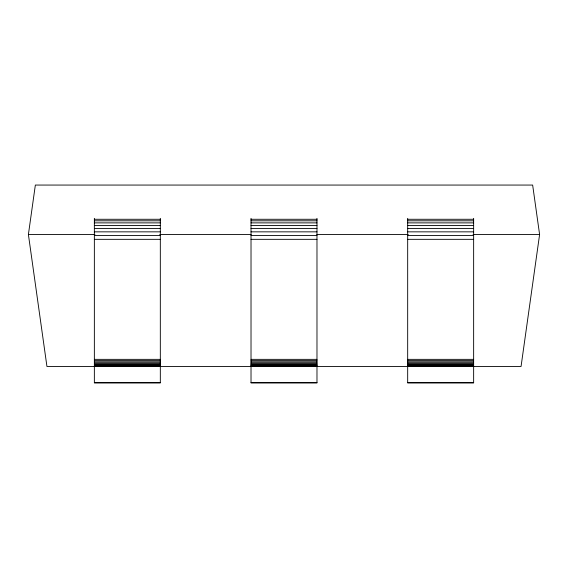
<?xml version="1.0" encoding="UTF-8"?>
<svg xmlns="http://www.w3.org/2000/svg" width="568" height="568" viewBox="0 0 568 568"><rect width="100%" height="100%" fill="white"/><g stroke="black" fill="none" stroke-linecap="round" stroke-linejoin="round"><path stroke-width="0.85" d="M28.4 234.527L35.351 185.061L532.649 185.061L539.6 234.527L521.062 366.452L46.938 366.452L28.4 234.527L94.962 234.527M94.359 219.276L160.325 219.276M251.02 219.276L316.979 219.276M407.675 219.276L473.641 219.276M94.359 220.803L160.325 220.803M251.02 220.803L316.979 220.803M407.675 220.803L473.641 220.803M94.359 222.876L160.325 222.876M251.02 222.876L316.979 222.876M407.675 222.876L473.641 222.876M94.359 225.453L160.325 225.453M251.02 225.453L316.979 225.453M407.675 225.453L473.641 225.453M94.359 228.471L160.325 228.471M251.02 228.471L316.979 228.471M407.675 228.471L473.641 228.471M94.359 231.843L160.325 231.843M251.02 231.843L316.979 231.843M407.675 231.843L473.641 231.843M159.75 234.527L251.162 234.527M316.837 234.527L408.25 234.527M473.037 234.527L539.6 234.527M94.359 235.5L160.325 235.5M251.02 235.5L316.979 235.5M407.675 235.5L473.641 235.5M94.359 239.334L160.325 239.334M251.02 239.334L316.979 239.334M407.675 239.334L473.641 239.334M94.359 359.352L160.325 359.352M251.02 359.352L316.979 359.352M407.675 359.352L473.641 359.352M94.359 360.63L160.325 360.63M251.02 360.63L316.979 360.63M407.675 360.63L473.641 360.63M94.359 361.851L160.325 361.851M251.02 361.851L316.979 361.851M407.675 361.851L473.641 361.851M94.359 362.973L160.325 362.973M251.02 362.973L316.979 362.973M407.675 362.973L473.641 362.973M94.359 363.981L160.325 363.981M251.02 363.981L316.979 363.981M407.675 363.981L473.641 363.981M94.359 364.841L160.325 364.841M251.02 364.841L316.979 364.841M407.675 364.841L473.641 364.841M94.359 365.529L160.325 365.529M251.02 365.529L316.979 365.529M407.675 365.529L473.641 365.529M94.359 366.04L160.325 366.04M251.02 366.04L316.979 366.04M407.675 366.04L473.641 366.04M94.359 366.346L160.325 366.346M251.02 366.346L316.979 366.346M407.675 366.346L473.641 366.346M94.359 382.633L160.325 382.633M251.02 382.633L316.979 382.633M407.675 382.633L473.641 382.633M473.641 218.353L473.641 382.938L407.675 382.938L407.675 218.353M316.979 218.353L316.979 382.938L251.02 382.938L251.02 218.353M160.325 218.353L160.325 382.938L94.359 382.938L94.359 218.353"/></g></svg>
